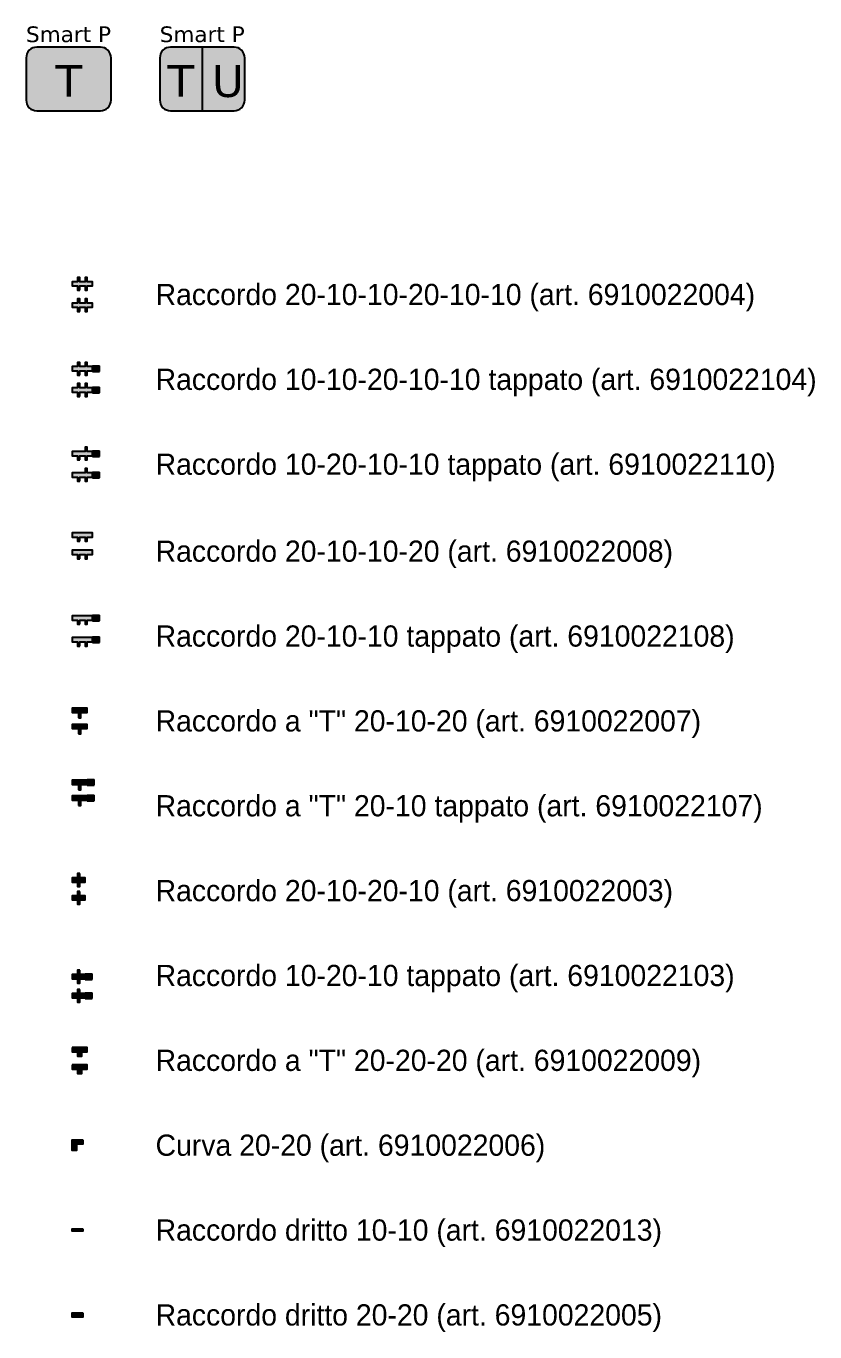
# Model space of a CAD drawing. Extents: x -1 to 18643, y 295 to 13407.
# Drawn here: x 404 to 4121, y 295 to 6450 of the extents above; entities that cross this region are included whole.
import ezdxf
from ezdxf.enums import TextEntityAlignment as Align

# ---------------------------------------------------------------- set-up
doc = ezdxf.new("R2010")
doc.units = 0
doc.layers.get('0').update_dxf_attribs({"linetype": 'CONTINUOUS'})
doc.layers.add('Pannelli Leonardo', color=7, linetype='CONTINUOUS')
doc.layers.add('RACCORDI', color=7, linetype='CONTINUOUS')
doc.styles.add('STYLE1', font='style1')
pattern_1 = [(45, (-4255.247, -11413.1016), (-2.245064, 2.245064), [])]
pattern_2 = [(45, (-4255.247, -11413.1016), (-2.245064, 2.245064), [])]
pattern_3 = [(45, (-4255.247, -11413.1016), (-2.245064, 2.245064), [])]
pattern_4 = [(45, (-4267.747, -11413.1016), (-2.245064, 2.245064), [])]
pattern_5 = [(45, (-4272.747, -11413.1016), (-2.245064, 2.245064), [])]

# ---------------------------------------------------------------- blocks, each defined once
blk = doc.blocks.new('Rac_20_10_10_20_10_10_blu')
h = blk.add_hatch(color=5)
h.dxf.hatch_style = 1
h.paths.add_polyline_path([(-12.5, -30), (-12.5, -10), (12.5, -10), (12.5, -30), (22.5, -30), (22.5, -10), (47.5, -10), (47.5, 10), (22.5, 10), (22.5, 30), (12.5, 30), (12.5, 10), (-12.5, 10), (-12.5, 30), (-22.5, 30), (-22.5, 10), (-47.5, 10), (-47.5, -10), (-22.5, -10), (-22.5, -30)])
at = {"color": 5}
blk.add_lwpolyline([(-12.5, -30), (-12.5, -10), (12.5, -10), (12.5, -30), (22.5, -30), (22.5, -10), (47.5, -10), (47.5, 10), (22.5, 10), (22.5, 30), (12.5, 30), (12.5, 10), (-12.5, 10), (-12.5, 30), (-22.5, 30), (-22.5, 10), (-47.5, 10), (-47.5, -10), (-22.5, -10), (-22.5, -30)], close=True, dxfattribs=at)
blk = doc.blocks.new('Rac_20_10_10_20_10_10_rosso')
h = blk.add_hatch(color=1)
h.dxf.hatch_style = 1
h.paths.add_polyline_path([(-12.5, -30), (-12.5, -10), (12.5, -10), (12.5, -30), (22.5, -30), (22.5, -10), (47.5, -10), (47.5, 10), (22.5, 10), (22.5, 30), (12.5, 30), (12.5, 10), (-12.5, 10), (-12.5, 30), (-22.5, 30), (-22.5, 10), (-47.5, 10), (-47.5, -10), (-22.5, -10), (-22.5, -30)])
at = {"color": 1}
blk.add_lwpolyline([(-12.5, -30), (-12.5, -10), (12.5, -10), (12.5, -30), (22.5, -30), (22.5, -10), (47.5, -10), (47.5, 10), (22.5, 10), (22.5, 30), (12.5, 30), (12.5, 10), (-12.5, 10), (-12.5, 30), (-22.5, 30), (-22.5, 10), (-47.5, 10), (-47.5, -10), (-22.5, -10), (-22.5, -30)], close=True, dxfattribs=at)
blk = doc.blocks.new('Rac_10_10_20_10_10_blu')
h = blk.add_hatch(color=5)
h.dxf.hatch_style = 1
h.paths.add_polyline_path([(-12.5, -30), (-12.5, -10), (12.5, -10), (12.5, -30), (22.5, -30), (22.5, -10), (47.5, -10), (47.5, 10), (22.5, 10), (22.5, 30), (12.5, 30), (12.5, 10), (-12.5, 10), (-12.5, 30), (-22.5, 30), (-22.5, 10), (-47.5, 10), (-47.5, -10), (-22.5, -10), (-22.5, -30)])
h = blk.add_hatch(color=9)
h.dxf.hatch_style = 1
h.paths.add_polyline_path([(74.2, 10), (47.5, 10), (47.5, -10), (74.2, -10)])
h = blk.add_hatch()
h.set_pattern_fill('ANSI31', color=9)
h.set_pattern_definition(pattern_1)
h.paths.add_polyline_path([(74.2, -10), (80.8, -10), (80.8, 10), (74.2, 10)])
for p, q in [((47.5, 13.3), (80.8, 13.3)), ((47.5, -13.3), (47.5, 13.3)), ((47.5, 10), (80.8, 10)), ((74.2, -10), (74.2, 10)), ((80.8, -13.3), (80.8, 13.3)), ((47.5, -10), (80.8, -10)), ((47.5, -13.3), (80.8, -13.3))]:
    blk.add_line(p, q)
at = {"color": 5}
blk.add_lwpolyline([(-12.5, -30), (-12.5, -10), (12.5, -10), (12.5, -30), (22.5, -30), (22.5, -10), (47.5, -10), (47.5, 10), (22.5, 10), (22.5, 30), (12.5, 30), (12.5, 10), (-12.5, 10), (-12.5, 30), (-22.5, 30), (-22.5, 10), (-47.5, 10), (-47.5, -10), (-22.5, -10), (-22.5, -30)], close=True, dxfattribs=at)
at = {"linetype": 'ByBlock'}
blk.add_lwpolyline([(47.5, -10), (74.2, -10), (74.2, 10), (47.5, 10)], close=True, dxfattribs=at)
blk = doc.blocks.new('Rac_10_10_20_10_10_rosso')
h = blk.add_hatch(color=1)
h.dxf.hatch_style = 1
h.paths.add_polyline_path([(-12.5, -30), (-12.5, -10), (12.5, -10), (12.5, -30), (22.5, -30), (22.5, -10), (47.5, -10), (47.5, 10), (22.5, 10), (22.5, 30), (12.5, 30), (12.5, 10), (-12.5, 10), (-12.5, 30), (-22.5, 30), (-22.5, 10), (-47.5, 10), (-47.5, -10), (-22.5, -10), (-22.5, -30)])
h = blk.add_hatch(color=9)
h.dxf.hatch_style = 1
h.paths.add_polyline_path([(74.2, 10), (47.5, 10), (47.5, -10), (74.2, -10)])
h = blk.add_hatch()
h.set_pattern_fill('ANSI31', color=9)
h.set_pattern_definition(pattern_1)
h.paths.add_polyline_path([(74.2, -10), (80.8, -10), (80.8, 10), (74.2, 10)])
for p, q in [((47.5, 13.3), (80.8, 13.3)), ((47.5, -13.3), (47.5, 13.3)), ((47.5, 10), (80.8, 10)), ((74.2, -10), (74.2, 10)), ((80.8, -13.3), (80.8, 13.3)), ((47.5, -10), (80.8, -10)), ((47.5, -13.3), (80.8, -13.3))]:
    blk.add_line(p, q)
at = {"color": 1}
blk.add_lwpolyline([(-12.5, -30), (-12.5, -10), (12.5, -10), (12.5, -30), (22.5, -30), (22.5, -10), (47.5, -10), (47.5, 10), (22.5, 10), (22.5, 30), (12.5, 30), (12.5, 10), (-12.5, 10), (-12.5, 30), (-22.5, 30), (-22.5, 10), (-47.5, 10), (-47.5, -10), (-22.5, -10), (-22.5, -30)], close=True, dxfattribs=at)
at = {"linetype": 'ByBlock'}
blk.add_lwpolyline([(47.5, -10), (74.2, -10), (74.2, 10), (47.5, 10)], close=True, dxfattribs=at)
blk = doc.blocks.new('Rac_10_20_10_10_blu')
h = blk.add_hatch(color=5)
h.dxf.hatch_style = 1
h.paths.add_polyline_path([(-12.5, -30), (-12.5, -10), (12.5, -10), (12.5, -30), (22.5, -30), (22.5, -10), (47.5, -10), (47.5, 10), (22.5, 10), (22.5, 30), (12.5, 30), (12.5, 10), (-47.5, 10), (-47.5, 10), (-47.5, -10), (-22.5, -10), (-22.5, -30)])
h = blk.add_hatch(color=9)
h.dxf.hatch_style = 1
h.paths.add_polyline_path([(74.2, 10), (47.5, 10), (47.5, -10), (74.2, -10)])
h = blk.add_hatch()
h.set_pattern_fill('ANSI31', color=9)
h.set_pattern_definition(pattern_2)
h.paths.add_polyline_path([(74.2, -10), (80.8, -10), (80.8, 10), (74.2, 10)])
for p, q in [((47.5, 13.3), (80.8, 13.3)), ((47.5, -13.3), (47.5, 13.3)), ((47.5, 10), (80.8, 10)), ((74.2, -10), (74.2, 10)), ((80.8, -13.3), (80.8, 13.3)), ((47.5, -10), (80.8, -10)), ((47.5, -13.3), (80.8, -13.3))]:
    blk.add_line(p, q)
at = {"color": 5}
blk.add_lwpolyline([(-12.5, -30), (-12.5, -10), (12.5, -10), (12.5, -30), (22.5, -30), (22.5, -10), (47.5, -10), (47.5, 10), (22.5, 10), (22.5, 30), (12.5, 30), (12.5, 10), (12.5, 10), (12.5, 10), (-47.5, 10), (-47.5, 10), (-47.5, 10), (-47.5, -10), (-22.5, -10), (-22.5, -30)], close=True, dxfattribs=at)
at = {"linetype": 'ByBlock'}
blk.add_lwpolyline([(47.5, -10), (74.2, -10), (74.2, 10), (47.5, 10)], close=True, dxfattribs=at)
blk = doc.blocks.new('Rac_10_20_10_10_rosso')
h = blk.add_hatch(color=1)
h.dxf.hatch_style = 1
h.paths.add_polyline_path([(-12.5, -30), (-12.5, -10), (12.5, -10), (12.5, -30), (22.5, -30), (22.5, -10), (47.5, -10), (47.5, 10), (22.5, 10), (22.5, 30), (12.5, 30), (12.5, 10), (-47.5, 10), (-47.5, 10), (-47.5, -10), (-22.5, -10), (-22.5, -30)])
h = blk.add_hatch(color=9)
h.dxf.hatch_style = 1
h.paths.add_polyline_path([(74.2, 10), (47.5, 10), (47.5, -10), (74.2, -10)])
h = blk.add_hatch()
h.set_pattern_fill('ANSI31', color=9)
h.set_pattern_definition(pattern_2)
h.paths.add_polyline_path([(74.2, -10), (80.8, -10), (80.8, 10), (74.2, 10)])
for p, q in [((47.5, 13.3), (80.8, 13.3)), ((47.5, -13.3), (47.5, 13.3)), ((47.5, 10), (80.8, 10)), ((74.2, -10), (74.2, 10)), ((80.8, -13.3), (80.8, 13.3)), ((47.5, -10), (80.8, -10)), ((47.5, -13.3), (80.8, -13.3))]:
    blk.add_line(p, q)
at = {"color": 1}
blk.add_lwpolyline([(-12.5, -30), (-12.5, -10), (12.5, -10), (12.5, -30), (22.5, -30), (22.5, -10), (47.5, -10), (47.5, 10), (22.5, 10), (22.5, 30), (12.5, 30), (12.5, 10), (12.5, 10), (12.5, 10), (-47.5, 10), (-47.5, 10), (-47.5, 10), (-47.5, -10), (-22.5, -10), (-22.5, -30)], close=True, dxfattribs=at)
at = {"linetype": 'ByBlock'}
blk.add_lwpolyline([(47.5, -10), (74.2, -10), (74.2, 10), (47.5, 10)], close=True, dxfattribs=at)
blk = doc.blocks.new('Rac_20_10_10_20_blu')
h = blk.add_hatch(color=5)
h.dxf.hatch_style = 1
h.paths.add_polyline_path([(-12.5, -30), (-12.5, -10), (12.5, -10), (12.5, -30), (22.5, -30), (22.5, -10), (47.5, -10), (47.5, 10), (-47.5, 10), (-47.5, -10), (-22.5, -10), (-22.5, -30)])
at = {"color": 5}
blk.add_lwpolyline([(-12.5, -30), (-12.5, -10), (12.5, -10), (12.5, -30), (22.5, -30), (22.5, -10), (47.5, -10), (47.5, 10), (47.5, 10), (47.5, 10), (47.5, 10), (47.5, 10), (-47.5, 10), (-47.5, 10), (-47.5, 10), (-47.5, 10), (-47.5, 10), (-47.5, -10), (-22.5, -10), (-22.5, -30)], close=True, dxfattribs=at)
blk = doc.blocks.new('Rac_20_10_10_20_rosso')
h = blk.add_hatch(color=1)
h.dxf.hatch_style = 1
h.paths.add_polyline_path([(-12.5, -30), (-12.5, -10), (12.5, -10), (12.5, -30), (22.5, -30), (22.5, -10), (47.5, -10), (47.5, 10), (-47.5, 10), (-47.5, -10), (-22.5, -10), (-22.5, -30)])
at = {"color": 1}
blk.add_lwpolyline([(-12.5, -30), (-12.5, -10), (12.5, -10), (12.5, -30), (22.5, -30), (22.5, -10), (47.5, -10), (47.5, 10), (47.5, 10), (47.5, 10), (47.5, 10), (47.5, 10), (-47.5, 10), (-47.5, 10), (-47.5, 10), (-47.5, 10), (-47.5, 10), (-47.5, -10), (-22.5, -10), (-22.5, -30)], close=True, dxfattribs=at)
blk = doc.blocks.new('Rac_20_10_10_blu')
h = blk.add_hatch(color=5)
h.dxf.hatch_style = 1
h.paths.add_polyline_path([(-12.5, -30), (-12.5, -10), (12.5, -10), (12.5, -30), (22.5, -30), (22.5, -10), (47.5, -10), (47.5, 10), (-47.5, 10), (-47.5, 10), (-47.5, -10), (-22.5, -10), (-22.5, -30)])
h = blk.add_hatch(color=9)
h.dxf.hatch_style = 1
h.paths.add_polyline_path([(74.2, 10), (47.5, 10), (47.5, -10), (74.2, -10)])
h = blk.add_hatch()
h.set_pattern_fill('ANSI31', color=9)
h.set_pattern_definition(pattern_3)
h.paths.add_polyline_path([(74.2, -10), (80.8, -10), (80.8, 10), (74.2, 10)])
for p, q in [((47.5, 13.3), (80.8, 13.3)), ((47.5, -13.3), (47.5, 13.3)), ((47.5, 10), (80.8, 10)), ((74.2, -10), (74.2, 10)), ((80.8, -13.3), (80.8, 13.3)), ((47.5, -10), (80.8, -10)), ((47.5, -13.3), (80.8, -13.3))]:
    blk.add_line(p, q)
at = {"color": 5}
blk.add_lwpolyline([(-12.5, -30), (-12.5, -10), (12.5, -10), (12.5, -30), (22.5, -30), (22.5, -10), (47.5, -10), (47.5, 10), (-47.5, 10), (-47.5, 10), (-47.5, 10), (-47.5, 10), (-47.5, 10), (-47.5, 10), (-47.5, 10), (-47.5, 10), (-47.5, 10), (-47.5, -10), (-22.5, -10), (-22.5, -30)], close=True, dxfattribs=at)
at = {"linetype": 'ByBlock'}
blk.add_lwpolyline([(47.5, -10), (74.2, -10), (74.2, 10), (47.5, 10)], close=True, dxfattribs=at)
blk = doc.blocks.new('Rac_20_10_10_rosso')
h = blk.add_hatch(color=1)
h.dxf.hatch_style = 1
h.paths.add_polyline_path([(-12.5, -30), (-12.5, -10), (12.5, -10), (12.5, -30), (22.5, -30), (22.5, -10), (47.5, -10), (47.5, 10), (-47.5, 10), (-47.5, 10), (-47.5, -10), (-22.5, -10), (-22.5, -30)])
h = blk.add_hatch(color=9)
h.dxf.hatch_style = 1
h.paths.add_polyline_path([(74.2, 10), (47.5, 10), (47.5, -10), (74.2, -10)])
h = blk.add_hatch()
h.set_pattern_fill('ANSI31', color=9)
h.set_pattern_definition(pattern_3)
h.paths.add_polyline_path([(74.2, -10), (80.8, -10), (80.8, 10), (74.2, 10)])
for p, q in [((47.5, 13.3), (80.8, 13.3)), ((47.5, -13.3), (47.5, 13.3)), ((47.5, 10), (80.8, 10)), ((74.2, -10), (74.2, 10)), ((80.8, -13.3), (80.8, 13.3)), ((47.5, -10), (80.8, -10)), ((47.5, -13.3), (80.8, -13.3))]:
    blk.add_line(p, q)
at = {"color": 1}
blk.add_lwpolyline([(-12.5, -30), (-12.5, -10), (12.5, -10), (12.5, -30), (22.5, -30), (22.5, -10), (47.5, -10), (47.5, 10), (-47.5, 10), (-47.5, 10), (-47.5, 10), (-47.5, 10), (-47.5, 10), (-47.5, 10), (-47.5, 10), (-47.5, 10), (-47.5, 10), (-47.5, -10), (-22.5, -10), (-22.5, -30)], close=True, dxfattribs=at)
at = {"linetype": 'ByBlock'}
blk.add_lwpolyline([(47.5, -10), (74.2, -10), (74.2, 10), (47.5, 10)], close=True, dxfattribs=at)
blk = doc.blocks.new('Rac_20_10_20_blu')
h = blk.add_hatch(color=5)
h.dxf.hatch_style = 1
h.paths.add_polyline_path([(-35, 10), (-35, -10), (-5, -10), (-5, -35), (5, -35), (5, -10), (35, -10), (35, 10)])
at = {"color": 5}
blk.add_lwpolyline([(-5, -35), (5, -35), (5, -10), (35, -10), (35, 10), (-35, 10), (-35, -10), (-5, -10), (-5, -35)], dxfattribs=at)
blk = doc.blocks.new('Rac_20_10_20_rosso')
h = blk.add_hatch(color=1)
h.dxf.hatch_style = 1
h.paths.add_polyline_path([(-35, 10), (-35, -10), (-5, -10), (-5, -35), (5, -35), (5, -10), (35, -10), (35, 10)])
at = {"color": 1}
blk.add_lwpolyline([(-5, -35), (5, -35), (5, -10), (35, -10), (35, 10), (-35, 10), (-35, -10), (-5, -10), (-5, -35)], dxfattribs=at)
blk = doc.blocks.new('Rac_20_10_blu')
h = blk.add_hatch(color=5)
h.dxf.hatch_style = 1
h.paths.add_polyline_path([(-35, 10), (-35, -10), (-5, -10), (-5, -35), (5, -35), (5, -10), (35, -10), (35, 10)])
h = blk.add_hatch(color=9)
h.dxf.hatch_style = 1
h.paths.add_polyline_path([(61.7, 10), (35, 10), (35, -10), (61.7, -10)])
h = blk.add_hatch()
h.set_pattern_fill('ANSI31', color=9)
h.set_pattern_definition(pattern_4)
h.paths.add_polyline_path([(61.7, -10), (68.3, -10), (68.3, 10), (61.7, 10)])
for p, q in [((35, 13.3), (68.3, 13.3)), ((35, -13.3), (35, 13.3)), ((35, 10), (68.3, 10)), ((61.7, -10), (61.7, 10)), ((68.3, -13.3), (68.3, 13.3)), ((35, -10), (68.3, -10)), ((35, -13.3), (68.3, -13.3))]:
    blk.add_line(p, q)
at = {"color": 5}
blk.add_lwpolyline([(-5, -35), (5, -35), (5, -10), (35, -10), (35, 10), (-35, 10), (-35, -10), (-5, -10), (-5, -35)], dxfattribs=at)
at = {"linetype": 'ByBlock'}
blk.add_lwpolyline([(35, -10), (61.7, -10), (61.7, 10), (35, 10)], close=True, dxfattribs=at)
blk = doc.blocks.new('Rac_20_10_rosso')
h = blk.add_hatch(color=1)
h.dxf.hatch_style = 1
h.paths.add_polyline_path([(-35, 10), (-35, -10), (-5, -10), (-5, -35), (5, -35), (5, -10), (35, -10), (35, 10)])
h = blk.add_hatch(color=9)
h.dxf.hatch_style = 1
h.paths.add_polyline_path([(61.7, 10), (35, 10), (35, -10), (61.7, -10)])
h = blk.add_hatch()
h.set_pattern_fill('ANSI31', color=9)
h.set_pattern_definition(pattern_4)
h.paths.add_polyline_path([(61.7, -10), (68.3, -10), (68.3, 10), (61.7, 10)])
for p, q in [((35, 13.3), (68.3, 13.3)), ((35, -13.3), (35, 13.3)), ((35, 10), (68.3, 10)), ((61.7, -10), (61.7, 10)), ((68.3, -13.3), (68.3, 13.3)), ((35, -10), (68.3, -10)), ((35, -13.3), (68.3, -13.3))]:
    blk.add_line(p, q)
at = {"color": 1}
blk.add_lwpolyline([(-5, -35), (5, -35), (5, -10), (35, -10), (35, 10), (-35, 10), (-35, -10), (-5, -10), (-5, -35)], dxfattribs=at)
at = {"linetype": 'ByBlock'}
blk.add_lwpolyline([(35, -10), (61.7, -10), (61.7, 10), (35, 10)], close=True, dxfattribs=at)
blk = doc.blocks.new('Rac_20_10_20_10_blu')
at = {"linetype": 'Continuous'}
h = blk.add_hatch(color=5, dxfattribs=at)
h.dxf.hatch_style = 1
h.paths.add_polyline_path([(-5, -10), (-5, -30), (5, -30), (5, -10), (30, -10), (30, 10), (5, 10), (5, 30), (-5, 30), (-5, 10), (-30, 10), (-30, -10)])
at = {"color": 5}
blk.add_lwpolyline([(5, 30), (-5, 30), (-5, 10), (-30, 10), (-30, -10), (-5, -10), (-5, -30), (5, -30), (5, -10), (30, -10), (30, 10), (5, 10), (5, 30)], dxfattribs=at)
blk = doc.blocks.new('Rac_20_10_20_10_rosso')
at = {"linetype": 'Continuous'}
h = blk.add_hatch(color=1, dxfattribs=at)
h.dxf.hatch_style = 1
h.paths.add_polyline_path([(-5, -10), (-5, -30), (5, -30), (5, -10), (30, -10), (30, 10), (5, 10), (5, 30), (-5, 30), (-5, 10), (-30, 10), (-30, -10)])
at = {"color": 1}
blk.add_lwpolyline([(5, 30), (-5, 30), (-5, 10), (-30, 10), (-30, -10), (-5, -10), (-5, -30), (5, -30), (5, -10), (30, -10), (30, 10), (5, 10), (5, 30)], dxfattribs=at)
blk = doc.blocks.new('Rac_20_20_20_blu')
at = {"linetype": 'Continuous'}
h = blk.add_hatch(color=5, dxfattribs=at)
h.dxf.hatch_style = 1
h.paths.add_polyline_path([(-10, -10), (-10, -30), (10, -30), (10, -10), (35, -10), (35, 10), (-35, 10), (-35, -10)])
at = {"color": 5}
blk.add_lwpolyline([(-35, 10), (-35, -10), (-10, -10), (-10, -30), (10, -30), (10, -10), (35, -10), (35, 10), (-35, 10)], dxfattribs=at)
blk = doc.blocks.new('Rac_20_20_20_rosso')
at = {"linetype": 'Continuous'}
h = blk.add_hatch(color=1, dxfattribs=at)
h.dxf.hatch_style = 1
h.paths.add_polyline_path([(-10, -10), (-10, -30), (10, -30), (10, -10), (35, -10), (35, 10), (-35, 10), (-35, -10)])
at = {"color": 1}
blk.add_lwpolyline([(-35, 10), (-35, -10), (-10, -10), (-10, -30), (10, -30), (10, -10), (35, -10), (35, 10), (-35, 10)], dxfattribs=at)
blk = doc.blocks.new('Rac_20_20_curva')
at = {"linetype": 'Continuous'}
h = blk.add_hatch(color=8, dxfattribs=at)
h.dxf.hatch_style = 1
h.paths.add_polyline_path([(40, -10), (40, 10), (-10, 10), (-10, -40), (10, -40), (10, -10)])
at = {"color": 8}
blk.add_lwpolyline([(40, 10), (40, -10), (10, -10), (10, -40), (-10, -40), (-10, 10), (40, 10)], dxfattribs=at)
blk = doc.blocks.new('Rac_10_10_dritto')
at = {"linetype": 'Continuous'}
h = blk.add_hatch(color=8, dxfattribs=at)
h.dxf.hatch_style = 1
h.paths.add_polyline_path([(25, -5), (25, 5), (-25, 5), (-25, -5)])
at = {"color": 8}
blk.add_lwpolyline([(25, 5), (25, -5), (-25, -5), (-25, 5)], close=True, dxfattribs=at)
blk = doc.blocks.new('Rac_20_20_dritto')
at = {"linetype": 'Continuous'}
h = blk.add_hatch(color=8, dxfattribs=at)
h.dxf.hatch_style = 1
h.paths.add_polyline_path([(-25, 10), (-25, -10), (25, -10), (25, 10)])
at = {"color": 8}
blk.add_lwpolyline([(25, 10), (25, -10), (-25, -10), (-25, 10)], close=True, dxfattribs=at)
blk = doc.blocks.new('Rac_10_20_10_blu')
at = {"linetype": 'Continuous'}
h = blk.add_hatch(color=5, dxfattribs=at)
h.dxf.hatch_style = 1
h.paths.add_polyline_path([(-5, -10), (-5, -30), (5, -30), (5, -10), (30, -10), (30, 10), (5, 10), (5, 30), (-5, 30), (-5, 10), (-30, 10), (-30, -10)])
h = blk.add_hatch(color=9)
h.dxf.hatch_style = 1
h.paths.add_polyline_path([(56.7, 10), (30, 10), (30, -10), (56.7, -10)])
h = blk.add_hatch()
h.set_pattern_fill('ANSI31', color=9)
h.set_pattern_definition(pattern_5)
h.paths.add_polyline_path([(56.7, -10), (63.3, -10), (63.3, 10), (56.7, 10)])
for p, q in [((30, 13.3), (63.3, 13.3)), ((30, -13.3), (30, 13.3)), ((30, 10), (63.3, 10)), ((56.7, -10), (56.7, 10)), ((63.3, -13.3), (63.3, 13.3)), ((30, -10), (63.3, -10)), ((30, -13.3), (63.3, -13.3))]:
    blk.add_line(p, q)
at = {"color": 5}
blk.add_lwpolyline([(5, 30), (-5, 30), (-5, 10), (-30, 10), (-30, -10), (-5, -10), (-5, -30), (5, -30), (5, -10), (30, -10), (30, 10), (5, 10), (5, 30)], dxfattribs=at)
at = {"linetype": 'ByBlock'}
blk.add_lwpolyline([(30, -10), (56.7, -10), (56.7, 10), (30, 10)], close=True, dxfattribs=at)
blk = doc.blocks.new('Rac_10_20_10_rosso')
at = {"linetype": 'Continuous'}
h = blk.add_hatch(color=1, dxfattribs=at)
h.dxf.hatch_style = 1
h.paths.add_polyline_path([(-5, -10), (-5, -30), (5, -30), (5, -10), (30, -10), (30, 10), (5, 10), (5, 30), (-5, 30), (-5, 10), (-30, 10), (-30, -10)])
h = blk.add_hatch(color=9)
h.dxf.hatch_style = 1
h.paths.add_polyline_path([(56.7, 10), (30, 10), (30, -10), (56.7, -10)])
h = blk.add_hatch()
h.set_pattern_fill('ANSI31', color=9)
h.set_pattern_definition(pattern_5)
h.paths.add_polyline_path([(56.7, -10), (63.3, -10), (63.3, 10), (56.7, 10)])
for p, q in [((30, 13.3), (63.3, 13.3)), ((30, -13.3), (30, 13.3)), ((30, 10), (63.3, 10)), ((56.7, -10), (56.7, 10)), ((63.3, -13.3), (63.3, 13.3)), ((30, -10), (63.3, -10)), ((30, -13.3), (63.3, -13.3))]:
    blk.add_line(p, q)
at = {"color": 1}
blk.add_lwpolyline([(5, 30), (-5, 30), (-5, 10), (-30, 10), (-30, -10), (-5, -10), (-5, -30), (5, -30), (5, -10), (30, -10), (30, 10), (5, 10), (5, 30)], dxfattribs=at)
at = {"linetype": 'ByBlock'}
blk.add_lwpolyline([(30, -10), (56.7, -10), (56.7, 10), (30, 10)], close=True, dxfattribs=at)
blk = doc.blocks.new('sonda T')
at = {"linetype": 'Continuous', "true_color": 0xf26722}
h = blk.add_hatch(color=30, dxfattribs=at)
h.dxf.hatch_style = 1
h.paths.add_polyline_path([(-150, 0, 0.414214), (-200, -50), (-200, -250, 0.414214), (-150, -300), (150, -300, 0.414214), (200, -250), (200, -50, 0.414214), (150, 0)])
at = {"linetype": 'Continuous'}
blk.add_lwpolyline([(-150, -300), (150, -300, 0.414214), (200, -250), (200, -50, 0.414214), (150, 0), (-150, 0, 0.414214), (-200, -50), (-200, -250, 0.414214)], format="xyb", close=True, dxfattribs=at)
at = {"linetype": 'Continuous', "attachment_point": 1}
for s, width, heights, insert, char_height in [('{\\fVerdana|b0|i0|c0|p34;Smart P}', 535.018, [339.5], (-200.6, 97.8), 74), ('{\\fVerdana|b0|i0|c0|p34;T}', 400, [0], (-62, -84.1), 150)]:
    blk.add_mtext_dynamic_manual_height_columns(s, width=width, gutter_width=5, heights=heights, dxfattribs=dict(at, insert=insert, char_height=char_height))
blk = doc.blocks.new('Sonda T_U')
at = {"linetype": 'Continuous', "true_color": 0xf26722}
h = blk.add_hatch(color=30, dxfattribs=at)
h.dxf.hatch_style = 1
h.paths.add_polyline_path([(0, 0), (-150, 0, 0.414214), (-200, -50), (-200, -250, 0.414214), (-150, -300), (0, -300)])
at = {"linetype": 'Continuous', "true_color": 0x2776bb}
h = blk.add_hatch(color=152, dxfattribs=at)
h.dxf.hatch_style = 1
h.paths.add_polyline_path([(200, -50, 0.414214), (150, 0), (0, 0), (0, -300), (150, -300, 0.414214), (200, -250)])
at = {"linetype": 'Continuous'}
blk.add_line((0, 0), (0, -300), dxfattribs=at)
blk.add_lwpolyline([(-150, -300), (150, -300, 0.414214), (200, -250), (200, -50, 0.414214), (150, 0), (-150, 0, 0.414214), (-200, -50), (-200, -250, 0.414214)], format="xyb", close=True, dxfattribs=at)
at = {"linetype": 'Continuous', "attachment_point": 1}
for s, width, heights, insert, char_height in [('{\\fVerdana|b0|i0|c0|p34;Smart P}', 535.018, [339.5], (-200.6, 97.8), 74), ('{\\fVerdana|b0|i0|c0|p34;T}', 400, [0], (-164.1, -84.1), 150), ('{\\fVerdana|b0|i0|c0|p34;U}', 400, [0], (45.8, -84.7), 150)]:
    blk.add_mtext_dynamic_manual_height_columns(s, width=width, gutter_width=5, heights=heights, dxfattribs=dict(at, insert=insert, char_height=char_height))

msp = doc.modelspace()

# ---------------------------------------------------------------- linework, layer by layer
at = {"layer": 'RACCORDI'}
for p, q in [((656.8, 2895.5), (656.8, 2875.5)), ((656.8, 2821.8), (656.8, 2801.8))]:
    msp.add_line(p, q, dxfattribs=at)

# ---------------------------------------------------------------- block references
at = {"linetype": 'Continuous'}
for name, p in [('Rac_10_20_10_blu', (651.8, 1969.2)), ('Rac_10_20_10_rosso', (651.8, 1879.3))]:
    msp.add_blockref(name, p, dxfattribs=at)
at = {"layer": 'Pannelli Leonardo', "linetype": 'Continuous'}
for name, p in [('sonda T', (604.4, 6350.8)), ('Sonda T_U', (1234.3, 6350.8))]:
    msp.add_blockref(name, p, dxfattribs=at)
at = {"layer": 'RACCORDI'}
for name, p in [('Rac_20_10_10_20_10_10_blu', (669.3, 5235)), ('Rac_20_10_10_20_10_10_rosso', (669.3, 5134.6)), ('Rac_10_10_20_10_10_blu', (669.3, 4835)), ('Rac_10_10_20_10_10_rosso', (669.3, 4734.6)), ('Rac_10_20_10_10_blu', (669.3, 4435)), ('Rac_10_20_10_10_rosso', (669.3, 4334.6)), ('Rac_20_10_10_20_blu', (669.3, 4051.5)), ('Rac_20_10_10_20_rosso', (669.3, 3969)), ('Rac_20_10_10_blu', (669.3, 3660.2)), ('Rac_20_10_10_rosso', (669.3, 3557.9)), ('Rac_20_10_20_blu', (656.8, 3225)), ('Rac_20_10_20_rosso', (656.8, 3148.4)), ('Rac_20_10_blu', (656.8, 2885.5)), ('Rac_20_10_rosso', (656.8, 2811.8))]:
    msp.add_blockref(name, p, dxfattribs=at)
at = {"layer": 'RACCORDI', "linetype": 'Continuous'}
for name, p in [('Rac_20_10_20_10_blu', (651.8, 2425)), ('Rac_20_10_20_10_rosso', (651.8, 2340.8)), ('Rac_20_20_20_blu', (656.8, 1625)), ('Rac_20_20_20_rosso', (656.8, 1543.4)), ('Rac_20_20_curva', (631.8, 1190)), ('Rac_10_10_dritto', (646.8, 775)), ('Rac_20_20_dritto', (646.8, 375))]:
    msp.add_blockref(name, p, dxfattribs=at)

# ---------------------------------------------------------------- texts
at = {"layer": 'RACCORDI', "style": 'STYLE1'}
for s, p in [('Raccordo 20-10-10-20-10-10 (art. 6910022004)', (1014.3, 5185)), ('Raccordo 10-10-20-10-10 tappato (art. 6910022104)', (1014.3, 4785)), ('Raccordo 10-20-10-10 tappato (art. 6910022110)', (1014.3, 4385)), ('Raccordo 20-10-10-20 (art. 6910022008)', (1014.3, 3975)), ('Raccordo 20-10-10 tappato (art. 6910022108)', (1014.3, 3575)), ('Raccordo a "T" 20-10-20 (art. 6910022007)', (1014.3, 3175)), ('Raccordo a "T" 20-10 tappato (art. 6910022107)', (1014.3, 2775)), ('Raccordo 20-10-20-10 (art. 6910022003)', (1014.3, 2375)), ('Raccordo 10-20-10 tappato (art. 6910022103)', (1014.3, 1975)), ('Raccordo a "T" 20-20-20 (art. 6910022009)', (1014.3, 1575)), ('Curva 20-20 (art. 6910022006)', (1014.3, 1175)), ('Raccordo dritto 10-10 (art. 6910022013)', (1014.3, 775)), ('Raccordo dritto 20-20 (art. 6910022005)', (1014.3, 375))]:
    msp.add_text(s, height=100, dxfattribs=at).set_placement(p, align=Align.MIDDLE_LEFT)

doc.saveas('drawing.dxf')
